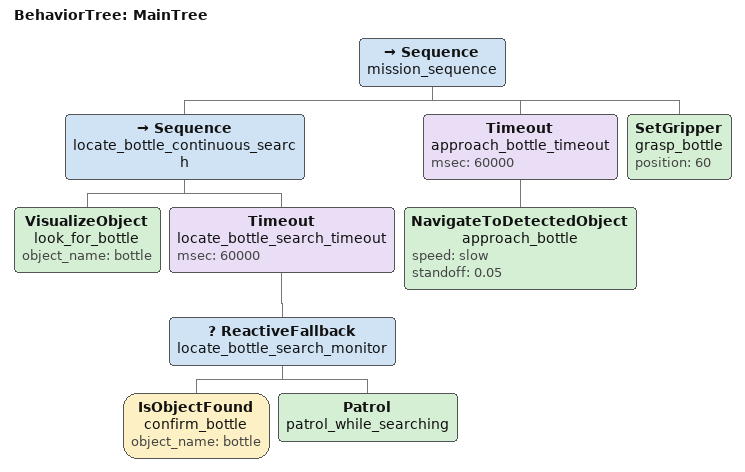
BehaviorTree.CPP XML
<root BTCPP_format="4" main_tree_to_execute="MainTree">
  <BehaviorTree ID="MainTree">
    <Sequence name="mission_sequence">
      <Sequence name="locate_bottle_continuous_search">
        <VisualizeObject name="look_for_bottle" object_name="bottle"/>
        <Timeout name="locate_bottle_search_timeout" msec="60000">
          <ReactiveFallback name="locate_bottle_search_monitor">
            <IsObjectFound name="confirm_bottle" object_name="bottle"/>
            <Patrol name="patrol_while_searching"/>
          </ReactiveFallback>
        </Timeout>
      </Sequence>
      <Timeout name="approach_bottle_timeout" msec="60000">
        <NavigateToDetectedObject name="approach_bottle" speed="slow" standoff="0.05"/>
      </Timeout>
      <SetGripper name="grasp_bottle" position="60"/>
    </Sequence>
  </BehaviorTree>
</root>
